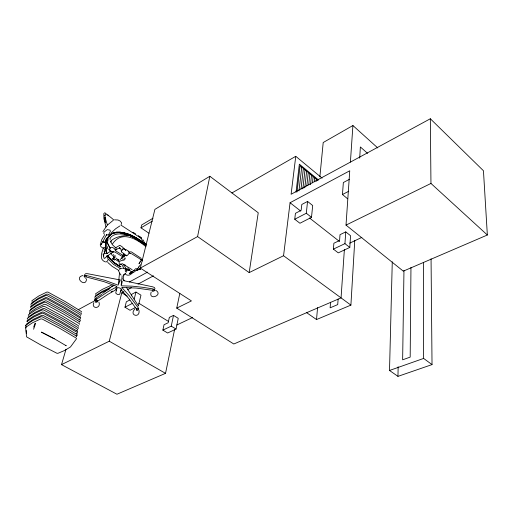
<?xml version="1.0" encoding="UTF-8"?>
<svg xmlns="http://www.w3.org/2000/svg" width="513" height="513" viewBox="0 0 513 513"><rect width="100%" height="100%" fill="white"/><g stroke="black" fill="none" stroke-linecap="round" stroke-linejoin="round"><path stroke-width="0.77" d="M106.819 246.734L106.928 248.933L107.037 248.17A17.173 12.947 58.8 0 1 107.185 247.426M410.964 267.459L410.182 357.112L402.641 359.812L403.968 270.447M431.055 258.802L432.029 364.596L397.966 376.362L398.146 366.789M122.254 281.374L121.536 284.715M397.966 376.362L389.514 370.469L392.272 261.816M122.928 268.607L122.94 268.081M113.828 257.577L113.918 255.089L113.181 254.634M306.665 312.68L316.521 319.554L350.898 305.113L354.772 240.411M359.703 158.139L360.37 146.955L367.558 153.336M119.491 273.185L118.349 284.907M349.795 247.446L350.546 235.711L345.756 231.889L340.01 234.678L339.58 240.501L333.867 243.245L333.405 249.119L338.253 252.864L349.795 247.446L344.948 243.637L345.756 231.889M344.383 249.504L341.055 297.893L233.819 343.999L176.741 308.114L179.813 293.398M322.1 178.139L295.764 156.305L291.102 194.267L430.33 118.759L483.451 170.752L487.35 235.005L403.282 271.146L346.012 225.104L349.751 170.784L290.063 202.731L283.554 255.731L249.183 272.589L197.576 236.589L140.325 268.107L191.426 300.913L176.741 308.114M350.398 162.095L352.912 125.525L323.203 142.531L319.881 176.716M338.125 299.028L337.727 304.594L330.128 307.832L330.558 302.247M105.518 245.227L105.928 242.534M347.654 198.82L342.46 194.517L343.351 182.532L349.539 179.261M105.441 245.554L105.787 242.938M316.521 319.554L317.573 307.614M124.242 280.643L123.171 278.892M122.165 275.981L121.145 285.42M311.5 217.339L312.693 205.527L307.563 201.429L301.811 204.469L301.15 210.336L295.43 213.325L294.744 219.243L299.938 223.258L311.5 217.339L306.299 213.254L307.563 201.429M316.085 181.519L316.329 179.14M314.315 181.782L314.726 177.819M312.455 182.833L313.116 176.498M310.5 184.68L311.5 175.164M308.691 184.936L309.884 173.83M306.793 185.975L308.262 172.496M304.793 187.816L306.633 171.156M302.862 188.855L305.004 169.809M301.009 189.092L303.363 168.463M298.964 190.919L301.721 167.11M296.039 192.215L299.355 164.179L318.464 179.935M296.995 191.984L300.079 165.757L317.925 180.461M118.785 270.389L118.766 271.345L120.408 274.423M249.183 272.589L258.238 212.773L209.836 176.273L154.907 209.368L140.325 268.107M122.645 259.091L122.793 258.539M141.107 260.008L141.299 258.975M126.134 272.422L126.403 270.999L125.313 271.646M197.576 236.589L209.836 176.273M176.036 329.07L178.242 318.329L173.503 315.386L169.328 317.406L168.187 322.748L164.032 324.742L162.865 330.122L167.648 333.008L176.036 329.07L171.246 326.14L162.865 330.122M66.01 349.27L61.515 364.628L116.951 394.24L165.532 373.355L174.58 329.59M171.246 326.14L173.503 315.386M122.331 266.427L122.556 265.433L123.864 264.939L125.647 265.183M123.466 267.42L123.607 266.798L124.646 266.715L125.531 267.254L125.39 267.882M124.069 274.551L122.915 279.066M142.46 242.771L142.441 240.065L140.094 237.583L120.779 225.002M101.459 243.483L101.138 244.816L106.787 234.281M138.35 306.024L140.972 295.174L135.951 292.057L131.809 294.238L131.424 295.783M134.226 299.041L135.951 292.057M93.853 302.529C90.634 309.294 101.548 308.967 98.913 302.131M135.579 307.447L130.039 310.282L124.967 307.216L126.345 301.785L129.776 299.99M148.956 233.223L140.979 227.849L141.729 224.931L153.015 218.224M121.126 289.236L119.811 294.096L118.99 294.533L117.291 294.411L115.707 293.077L116.951 288.191M61.515 364.628L109.263 341.209L121.805 292.788L123.915 291.653M118.965 283.433L119.785 280.88M103.466 247.83C101.927 252.351 98.74 259.713 105.319 261.893M104.062 251.319L104.902 248.536M105.101 242.053L105.428 240.995M119.664 281.592L119.907 280.842M121.369 224.348L121.619 222.841L120.093 221.02L118.022 220L114.566 219.814M33.704 327.076L35.044 323.177M33.589 329.243L35.641 323.28M122.966 256.346L123.03 256.917L123.607 255.769L115.419 250.677L115.168 249.748C110.904 243.592 106.05 250.703 113.649 252.043L114.643 251.857L122.883 256.872M107.961 259.783L107.493 261.104L105.999 262.034M103.806 213.479L103.927 218.718L106.011 226.964M104.832 215.601L105.011 215.165M137.824 310.474L136.714 310.211M102.933 231.626L106.666 225.919M110.737 242.13L111.276 241.046M140.645 261.008L139.004 263.778L140.562 261.066M113.104 258.456L114.014 256.853L114.726 257.289M106.89 240.764L107.345 239.962M107.98 237.256C111.808 230.222 121.209 231.921 127.397 234.274M104.383 235.39L101.792 239.533L100.253 244.887L100.914 246.682L103.35 248.318L104.665 247.304M107.788 237.865L110.968 234.326M125.589 273.339L123.274 275.173M107.839 237.5C118.112 224.316 135.804 238.603 146.276 245.323M151.194 292.025C148.013 301.086 163.929 295.122 155.696 290.268M138.619 267.401L140.44 264.663M106.916 238.398L106.044 240.065L106.101 241.732M109.077 236.422L109.346 236.025M107.037 238.423L106.127 240.135L106.197 241.828M122.389 249.491L121.427 251.229L120.6 248.439L119.234 247.83L119.901 247.984L117.83 248.593L115.406 250.415M107.005 238.019C104.671 240.494 105.864 244.246 107.223 246.888M108.262 237.115L111.578 233.909M84.555 274.602L85.774 273.66L87.633 273.711L120.69 280.06M109.962 238.282C114.142 232.402 122.37 233.633 128.397 235.332C122.171 235.749 115.348 236.73 110.603 241.181M120.324 259.552L121.498 258.154L125.922 254.974L121.421 258.129M134.829 309.076C128.635 315.463 140.35 318.644 139.004 310.352M112.539 243.887C121.767 230.164 136.349 238.757 146.006 246.715M132.001 273.019C130.494 275.558 127.077 276.077 125.057 273.846M107.441 238.231L106.165 240.315L106.287 241.488L106.928 241.989M132.88 272.384L130.956 273.679M97.098 302.157L95.514 302.157M107.64 224.88L113.117 220.417M111.366 232.722L115.72 228.695L119.818 225.983M131.45 272.371L133.149 270.941M154.791 290.621L154.682 289.851L153.021 288.902L142.338 287.254L132.207 286.164L121.478 285.837M115.278 250.145L116.175 249.414M129.847 270.037L127.66 270.729A10.279 9.798 60.4 0 1 125.146 270.28M131.796 271.441L129.244 273.416L129.744 273.807L133.649 272.339L136.676 270.12M129.744 273.807L130.764 273.012M122.607 255.397L124.383 254.018M113.585 251.78L107.108 256.09L104.594 258.437L104.011 258.167L103.03 253.973L107.153 253.364L110.462 251.389M102.594 293.449L113.95 285.004M153.65 291.179L154.156 290.903M115.021 248.119L119.811 245.304L122.216 246.804L124.948 249.562L122.947 248.356L123.614 248.728M30.453 307.396L37.25 302.696L45.554 298.707L46.721 298.822L64.196 308.345L80.284 318.156L80.451 318.797L79.162 319.605M26.817 321.702L33.666 317.085L42.034 313.167L43.214 313.289L60.932 322.748L77.251 332.488L77.425 333.117L76.123 333.918M25.951 327.448L25.772 325.216L32.627 320.612L41.014 316.713L42.201 316.842L59.983 326.281L76.36 336.009L76.533 336.637M25.65 327.345L32.511 322.754L40.912 318.868L42.098 318.99L59.912 328.429L76.322 338.144L76.495 338.766L70.505 346.942L64.676 350.462L57.841 353.342L56.879 353.239L41.463 345.352L26.554 336.842L25.65 327.345L25.881 327.987M95.578 301.856L96.136 301.836M101.645 294.391L94.79 298.822L94.931 299.438M96.438 298.681L94.572 299.887L94.713 300.496M107.012 240.905L107.583 240.142L107.531 239.129M79.124 321.677L80.413 320.869L80.246 320.234L64.131 310.429L46.632 300.919L45.458 300.798L37.148 304.78L30.338 309.461L30.562 310.115M76.418 330.641L77.713 329.84L77.54 329.211L61.265 319.445L43.592 309.974L42.412 309.852L34.057 313.783L27.227 318.426L27.452 319.067M76.084 336.034L77.38 335.239L77.207 334.611L60.861 324.876L43.118 315.431L41.931 315.309L33.55 319.214L26.702 323.818L26.926 324.46M114.335 260.11L115.066 259.668M152.444 291.685L153.034 291.442M113.161 251.562L112.02 252.255L108.461 249.068M140.979 227.849L152.29 221.154M231.921 192.952L295.764 156.305M78.181 309.737L95.707 300.233M111.129 291.871L112.533 291.115M129.353 281.99L147.577 272.108M127.436 289.774L131.655 287.511M137.991 284.125L153.47 275.84M116.259 289.569L108.205 294.161L97.047 301.541M116.618 286.914L108.429 291.365L96.29 299.412L95.354 300.567L96.194 301.471M124.967 307.216L132.578 303.273M294.744 219.243L306.299 213.254M342.46 194.517L348.75 191.259M346.012 225.104L430.958 183.442L430.33 118.759M333.405 249.119L344.948 243.637M176.825 324.998L192.638 317.515M349.674 243.162L361.851 237.397M110.584 287.46L102.401 291.237L95.553 295.68L95.694 296.296M109.833 288.704L101.651 292.481L94.802 296.918L94.943 297.534M112.36 233.447L114.219 232.716M123.607 259.905L118.644 261.611L115.367 259.36M140.62 269.101L136.234 270.28M389.514 370.469L423.623 358.433L432.029 364.596M140.376 269.203L136.355 270.248M113.213 233.062L114.284 232.697M138.69 268.831L139.805 268.472M125.486 249.908L126.185 249.703L128.827 251.351M125.294 250.286L125.845 250.12L123.518 248.67L121.709 250.28L121.28 251.864L123.902 253.621L123.614 253.313M135.092 270.409L133.406 270.64M137.086 269.864L139.728 269.171M114.476 232.645L116.932 232.235M114.874 232.581L116.182 232.312M137.625 269.761L137.208 269.844M82.869 275.545C73.391 277.43 86.331 288.421 86.498 278.777M137.702 309.724L138.722 309.192L138.215 307.755L129.276 295.744L121.786 287.466M153.098 290.39L136.298 288.062L122.286 287.479M137.349 268.85L135.65 268.677L133.547 270.864L131.424 271.819L130.366 270.967M130.296 251.806L131.527 251.96L141.113 258.302M106.358 235.018L107.987 234.851L109.134 233.793L110.436 231.222L109.942 230.093L107.211 229.644L104.049 232.12L103.722 233.344M119.298 260.117L117.843 259.751L118.561 260.187L116.175 258.129M119.766 232.209L128.295 234.005M119.811 232.209L123.037 232.613M106.73 241.629L107.877 240.898L108.115 238.391M129.59 269.838L128.147 269.556M123.235 280.579L152.733 286.831L154.381 287.485L155.029 288.8M129.077 252.697L130.95 253.685M129.096 252.71L130.09 253.146M123.691 232.722C132.335 234.422 139.491 239.943 146.699 244.643M126.39 269.088L128.987 269.729M105.062 213.004L104.62 212.895L106.185 213.658M121.773 268.479L120.113 268.35L119.728 269.614M126.025 268.972L127.397 269.37M125.082 268.658L125.903 268.934M124.774 268.818L129.936 270.178L124.736 268.78M127.41 234.274L131.822 236.211M123.011 267.998L123.877 268.453M117.945 285.119L104.832 280.297L86.197 275.449C85.459 275.269 82.888 275.75 84.498 276.706M116.919 286.421L103.831 281.611L85.902 276.892M131.719 235.775L131.161 235.55M129.565 234.479L135.765 237.59L140.517 240.712L139.421 240.02M132.117 235.948L134.739 237.25M120.119 268.35L113.662 264.471L108.557 259.495A10.388 7.791 -80.6 0 1 107.352 257.526L106.896 255.551M104.825 242.38L102.69 241.706L104.62 242.457M132.912 236.313L134.053 236.884M118.631 270.338L112.091 266.298L107.73 262.432M54.288 338.824L41.412 332.123L54.186 338.683L66.235 345.768L65.786 345.422M117.464 264.868L120.972 266.863M120.145 266.715L114.207 262.868M120.286 266.779L114.906 263.393L109.891 258.789L114.155 262.823M132.617 236.628L145.532 244.816M103.164 241.418L104.466 242.149M136.471 238.224L135.349 237.59L137.215 238.66M109.263 341.209L165.532 373.355M112.995 286.434L110.571 285.542L102.401 289.332L95.565 293.789L95.707 294.404M136.753 238.391L138.863 239.667M112.796 258.988L113.514 259.424M132.187 269.71L122.344 263.688L119.811 264.9L119.272 264.413L119.17 262.092M117.657 264.971L119.298 265.978M121.805 292.788L127.23 296.116M138.76 303.196L168.604 321.516M132.944 232.254L135.644 233.915M114.989 255.743L115.726 256.199M126.371 255.775L123.351 253.743M140.889 259.527L131.565 253.717M140.998 259.937L141.954 260.54M138.369 239.161L144.647 243.252M141.088 241.072L146.032 244.348M141.71 241.482L146.179 244.457M145.217 244.957L134.784 238.09L127.75 234.633L134.553 237.955L143.371 243.701M115.54 263.56L117.111 264.637L113.399 261.925M120.696 274.776L121.087 275.051M141.844 260.469L142.524 260.944M138.26 235.614L141.748 238.295L139.504 236.487M283.554 255.731L350.898 305.113M113.841 220.006C102.574 210.003 104.043 214.396 107.538 225.528M116.406 248.395L112.309 244.637L110.68 241.52M104.081 233.902L104.703 234.383M290.063 202.731L300.733 211.093M309.519 217.987L339.638 241.604M113.591 262.066L115.021 263.195M107.602 214.723L108.711 215.614M112.802 261.418L113.11 261.688L111.334 260.046M352.912 125.525L377.78 147.956M112.687 261.316L111.937 260.63M430.958 183.442L487.35 235.005M85.639 278.309L85.286 277.905M110.423 248.459C107.666 245.047 104.556 236.499 109.763 247.484M121.453 290.069L128.718 298.412L136.612 309.256M110.911 259.572L108.301 256.237M120.651 263.765L121.639 264.881L121.607 264.522M110.513 259.174L109.923 258.488M112.571 255.872L110.898 253.153M108.724 256.891L109.122 257.462M84.421 276.815L84.728 277.276M126.339 287.274L138.164 305.498M108.019 255.763L108.544 256.615M143.339 240.013L144.102 242.123M107.018 253.762L106.633 252.787M106.73 253.486L106.287 252.332L106.55 253.069M105.543 247.914L106.935 253.499M25.772 325.216L26.003 325.858M27.336 321.176L27.106 320.529L33.948 315.905L42.316 311.981L43.496 312.103L61.194 321.568L77.495 331.321L77.668 331.949M28.369 317.688L28.144 317.047L34.974 312.398L43.323 308.46L44.503 308.582L62.137 318.06L78.38 327.826L78.547 328.455M28.491 315.598L28.266 314.95L35.083 310.294L43.419 306.338L44.599 306.46L62.201 315.95L78.418 325.729L78.585 326.358M29.651 311.474L29.433 310.82L36.237 306.146L44.56 302.17L45.728 302.292L63.266 311.795L79.412 321.6L79.586 322.228M29.536 313.552L29.312 312.904L36.134 308.236L44.464 304.273L45.638 304.395L63.202 313.892L79.374 323.684L79.547 324.312M31.069 304.837L30.851 304.183L37.635 299.47L45.92 295.462L47.087 295.578L64.516 305.113L80.56 314.95L80.727 315.585M30.953 306.896L30.735 306.248L37.532 301.541L45.83 297.54L46.997 297.662L64.452 307.191L80.528 317.015L80.695 317.65M32.082 301.445L31.864 300.791L38.635 296.059L46.907 292.032L48.068 292.154L65.433 301.702L81.42 311.551L81.586 312.186M31.973 303.497L31.755 302.843L38.533 298.124L46.818 294.109L47.978 294.225L65.369 303.76L81.387 313.603L81.554 314.238M110.571 233.941L110.776 234.576M136.432 310.134L136.33 309.769M110.077 250.831L110.423 252.069M105.979 250.716L105.582 248.715M105.684 219.025L105.434 217.743M103.761 255.974L103.555 254.339M104.908 217.538L105.088 218.609M110.064 238.628L110.173 239.539M26.182 330.43L26.42 333.405M423.398 262.662L423.623 358.433M116.509 290.153A3.04 1.648 13.4 0 1 116.996 287.825A3.04 1.648 13.4 0 1 121.241 288.89A3.04 1.648 13.4 0 1 120.446 291.134M96.226 300.907A0.846 0.442 13.8 0 1 96.22 300.233A0.846 0.442 13.8 0 1 97.444 300.509A0.846 0.442 13.8 0 1 97.194 301.131M136.682 308.89A0.834 0.442 12.3 0 1 136.971 308.3A0.834 0.442 12.3 0 1 138.106 308.659A0.834 0.442 12.3 0 1 137.74 309.217M153.143 290.287A0.866 0.475 12.1 0 1 153.034 289.556A0.866 0.475 12.1 0 1 154.298 289.755A0.866 0.475 12.1 0 1 154.144 290.448M84.869 276.513A0.879 0.475 14.8 0 1 84.735 275.77A0.879 0.475 14.8 0 1 86.011 276A0.879 0.475 14.8 0 1 85.876 276.699M128.122 251.556A2.559 1.013 -57.2 0 1 129.205 252.281A2.559 1.013 -57.2 0 1 127.628 255.128A2.559 1.013 -57.2 0 1 125.999 255.384M128.397 268.504A1.398 0.564 -57.5 0 1 127.846 267.901M141.934 259.527A2.533 1.039 -57.3 0 1 142.319 259.918M138.728 266.888A1.238 0.507 -57.5 0 1 138.068 268.043A1.238 0.507 -57.5 0 1 137.298 268.37M113.706 256.596A1.411 0.545 -57.4 0 1 113.399 258.238A1.411 0.545 -57.4 0 1 112.148 258.821M114.765 257.244A1.411 0.545 -57.4 0 1 114.918 257.949M114.656 258.578A1.411 0.545 -57.4 0 1 113.783 259.578A1.411 0.545 -57.4 0 1 113.213 259.469M124.364 258.289A1.25 0.494 -57.3 0 1 125.223 258.142A1.25 0.494 -57.3 0 1 124.588 259.623A1.25 0.494 -57.3 0 1 123.671 259.911M105.345 246.131L106.268 252.255L105.364 247.728L105.825 242.694L105.345 246.131M104.395 252.947L104.274 253.736L104.729 251.46L104.395 252.935M111.975 233.71L113.642 233.03L111.975 233.71M114.322 232.844L113.706 233.005L119.228 232.588L114.322 232.844M119.785 232.645L119.285 232.594L127.352 234.486L119.785 232.645M109.885 258.776L107.756 255.705L109.885 258.776M105.466 222.693L104.331 217.884L105.466 222.693M109.32 236.275L109.205 234.941L109.32 236.275"/></g></svg>
